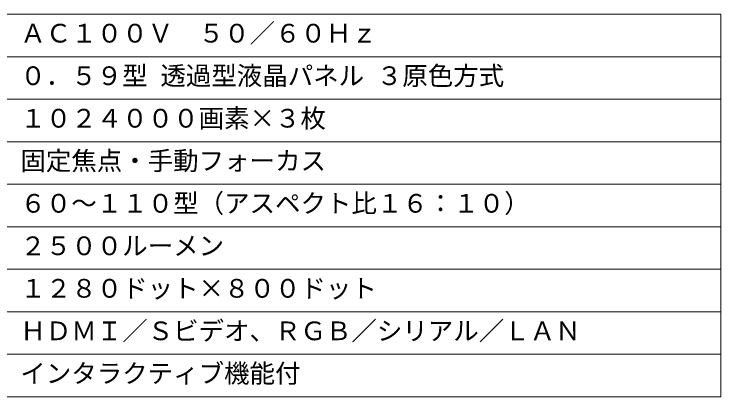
# Model space of a CAD drawing. Units: millimetres, scale not verified. Extents: x -63 to 62, y -58 to 55.
# Drawn here: x -20.9 to 62.3, y -58.2 to -13.2 of the extents above; entities that cross this region are included whole.
import ezdxf
from ezdxf.enums import TextEntityAlignment as Align

# ---------------------------------------------------------------- set-up
doc = ezdxf.new("R2010")
doc.units = ezdxf.units.MM
doc.header["$LTSCALE"] = 0.125
doc.layers.add('0-1_WAKU', color=1, linetype='Continuous', lineweight=18)
doc.layers.add('0-2_MOJI1', color=7, linetype='Continuous')
doc.styles.add('ＭＳ ゴシック', font='')
doc.styles.get('ＭＳ ゴシック').set_extended_font_data('MS Gothic')

msp = doc.modelspace()

# ---------------------------------------------------------------- linework, layer by layer
at = {"layer": '0-1_WAKU', "color": 4}
for p, q in [((-62.7104, -13.1562), (62.2896, -13.1562)), ((62.2896, -13.1562), (62.2896, -58.1562)), ((62.2896, -58.1562), (-62.7104, -58.1562))]:
    msp.add_line(p, q, dxfattribs=at)
at = {"layer": '0-1_WAKU'}
for p, q in [((-62.7104, -18.1562), (62.2896, -18.1562)), ((-62.7104, -23.1562), (62.2896, -23.1562)), ((-62.7104, -28.1562), (62.2896, -28.1562)), ((-62.7104, -33.1562), (62.2896, -33.1562)), ((-62.7104, -38.1562), (62.2896, -38.1562)), ((-62.7104, -43.1562), (62.2896, -43.1562)), ((-62.7104, -48.1562), (62.2896, -48.1562)), ((-62.7104, -53.1562), (62.2896, -53.1562))]:
    msp.add_line(p, q, dxfattribs=at)

# ---------------------------------------------------------------- texts
at = {"layer": '0-2_MOJI1', "style": 'ＭＳ ゴシック'}
for s, p in [('ＡＣ１００Ｖ\u3000５０／６０Ｈｚ', (-20.2104, -17.1562)), ('０．５９型 透過型液晶パネル ３原色方式', (-20.2104, -22.1562)), ('１０２４０００画素×３枚', (-20.2104, -27.1562)), ('固定焦点・手動フォーカス', (-20.2104, -32.1562)), ('６０～１１０型（アスペクト比１６：１０）', (-20.2104, -37.1562)), ('２５００ルーメン', (-20.2104, -42.1562)), ('１２８０ドット×８００ドット', (-20.2104, -47.1562)), ('ＨＤＭＩ／Ｓビデオ、ＲＧＢ／シリアル／ＬＡＮ', (-20.2104, -52.1562)), ('インタラクティブ機能付', (-20.2104, -57.1562))]:
    msp.add_text(s, height=2.199, dxfattribs=at).set_placement(p, align=Align.BOTTOM_LEFT)

doc.saveas('drawing.dxf')
